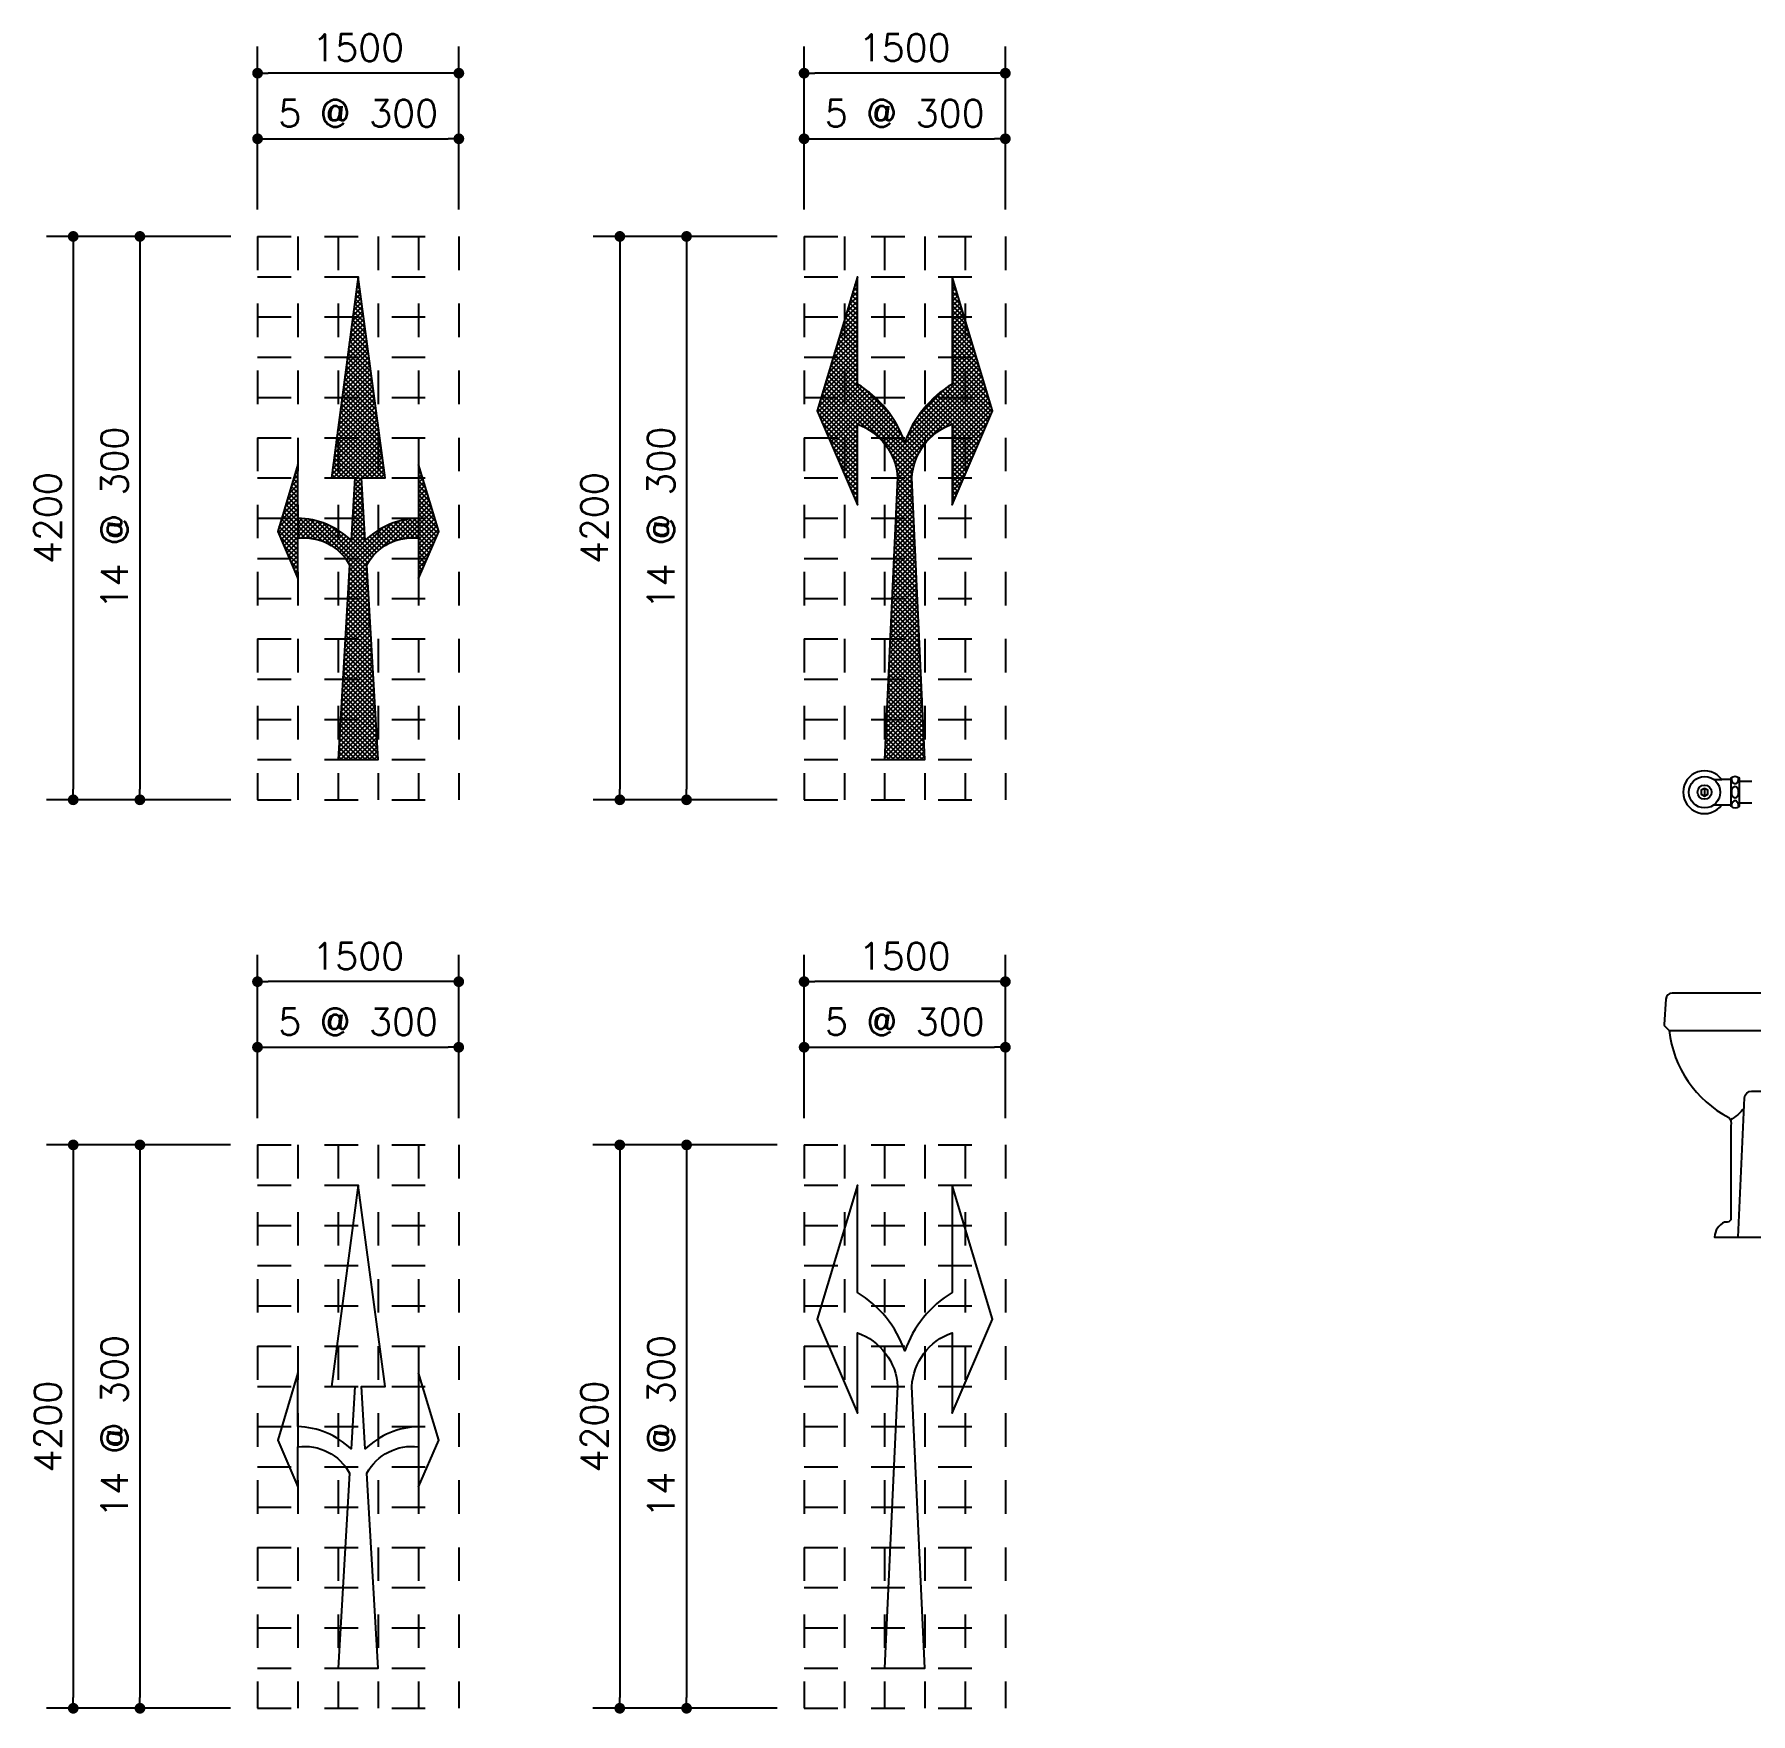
# Model space of a CAD drawing. Header units: inches. Extents: x -2548 to -2391, y 2200 to 2352.
# Drawn here: x -2448.65 to -2443.53, y 2322.96 to 2327.97 of the extents above; entities that cross this region are included whole.
import ezdxf

# ---------------------------------------------------------------- set-up
doc = ezdxf.new("R2010")
doc.units = ezdxf.units.IN
doc.header["$MEASUREMENT"] = 0
doc.linetypes.add('HIDDEN', pattern=[0.375, 0.25, -0.125])
for name, color, linetype in [('1', 7, 'Continuous'), ('3', 3, 'Continuous'), ('8', 8, 'HIDDEN'), ('DIM', 8, 'Continuous'), ('WC-DET1', 15, 'Continuous'), ('WC-DET2', 10, 'Continuous'), ('WC-OUT', 7, 'Continuous')]:
    doc.layers.add(name, color=color, linetype=linetype)
doc.styles.add('ENG', font='ENG.SHX')
doc.styles.add('ROMANS', font='romans', dxfattribs={"height": 0.1})
doc.dimstyles.new('CC', dxfattribs={"dimscale": 0.25, "dimtxt": 1, "dimasz": 1, "dimexe": 1, "dimexo": 1, "dimgap": 0.01, "dimtad": 1, "dimzin": 0, "dimdsep": 46, "dimtxsty": 'ENG', "dimblk": 'DIM0', "dimblk1": 'DIM0', "dimblk2": 'ARROW', "dimcen": 0, "dimdle": 1, "dimclrd": 6, "dimclre": 6, "dimclrt": 7, "dimadec": 0, "dimazin": 0, "dimtfac": 5, "dimtix": 1, "dimtmove": 2, "dimatfit": 3, "dimldrblk": 'DIM0', "dimfxl": 1, "dimtolj": 1, "dimtzin": 0, "dimarcsym": 0})

# ---------------------------------------------------------------- blocks, each defined once
blk = doc.blocks.new('DOT')
at = {"color": 0, "linetype": 'ByBlock'}
blk.add_line((-0.5, 0), (-1, 0), dxfattribs=at)
at = {"color": 0, "linetype": 'ByBlock', "const_width": 0.5}
blk.add_lwpolyline([(-0.25, 0, 1), (0.25, 0, 1)], format="xyb", close=True, dxfattribs=at)
blk = doc.blocks.new('*D453')
at = {"color": 9, "linetype": 'ByBlock', "transparency": 16777216}
for p, q in [((97239, 13997), (97239, 15214)), ((98739, 13997), (98739, 15214)), ((98659, 15014), (97319, 15014))]:
    blk.add_line(p, q, dxfattribs=at)
at = {"layer": 'DEFPOINTS', "color": 0, "linetype": 'ByBlock', "transparency": 16777216}
for p in [(97239, 15014), (97239, 13797), (98739, 13797)]:
    blk.add_point(p, dxfattribs=at)
at = {"color": 9, "linetype": 'ByBlock', "transparency": 16777216, "xscale": 80, "yscale": 80, "zscale": 80, "rotation": 180}
blk.add_blockref('DOT', (97239, 15014), dxfattribs=at)
at = {"color": 9, "linetype": 'ByBlock', "transparency": 16777216, "xscale": 80, "yscale": 80, "zscale": 80}
blk.add_blockref('DOT', (98739, 15014), dxfattribs=at)
at = {"color": 3, "linetype": 'ByBlock', "transparency": 16777216, "insert": (97989, 15204), "char_height": 200, "attachment_point": 5, "style": 'ROMANS'}
blk.add_mtext('\\A1;1500', dxfattribs=at)
blk = doc.blocks.new('ARROW')
at = {"color": 8}
blk.add_lwpolyline([(0, 0), (-1, 0)], dxfattribs=at)
at = {"color": 4}
blk.add_lwpolyline([(-0.5, 0.5), (0, 0), (-0.5, -0.5)], dxfattribs=at)
blk = doc.blocks.new('DIM0')
at = {"color": 8}
for p, q in [((-1, 0), (1, 0)), ((0, -1), (0, 1))]:
    blk.add_line(p, q, dxfattribs=at)
at = {"color": 4}
blk.add_circle((0, 0), 0.281, dxfattribs=at)
blk = doc.blocks.new('*D452')
at = {"color": 9, "linetype": 'ByBlock', "transparency": 16777216}
for p, q in [((97239, 13997), (97239, 14725)), ((98739, 13997), (98739, 14725)), ((97319, 14525), (98659, 14525))]:
    blk.add_line(p, q, dxfattribs=at)
at = {"layer": 'DEFPOINTS', "color": 0, "linetype": 'ByBlock', "transparency": 16777216}
for p in [(98739, 14525), (97239, 13797), (98739, 13797)]:
    blk.add_point(p, dxfattribs=at)
at = {"color": 9, "linetype": 'ByBlock', "transparency": 16777216, "xscale": 80, "yscale": 80, "zscale": 80, "rotation": 180}
blk.add_blockref('DOT', (97239, 14525), dxfattribs=at)
at = {"color": 9, "linetype": 'ByBlock', "transparency": 16777216, "xscale": 80, "yscale": 80, "zscale": 80}
blk.add_blockref('DOT', (98739, 14525), dxfattribs=at)
at = {"color": 3, "linetype": 'ByBlock', "transparency": 16777216, "insert": (97989, 14715), "char_height": 200, "attachment_point": 5, "style": 'ROMANS'}
blk.add_mtext('\\A1;5 @ 300', dxfattribs=at)
blk = doc.blocks.new('*D451')
at = {"color": 9, "linetype": 'ByBlock', "transparency": 16777216}
for p, q in [((93165, 13997), (93165, 15214)), ((94665, 13997), (94665, 15214)), ((94585, 15014), (93245, 15014))]:
    blk.add_line(p, q, dxfattribs=at)
at = {"layer": 'DEFPOINTS', "color": 0, "linetype": 'ByBlock', "transparency": 16777216}
for p in [(93165, 15014), (93165, 13797), (94665, 13797)]:
    blk.add_point(p, dxfattribs=at)
at = {"color": 9, "linetype": 'ByBlock', "transparency": 16777216, "xscale": 80, "yscale": 80, "zscale": 80, "rotation": 180}
blk.add_blockref('DOT', (93165, 15014), dxfattribs=at)
at = {"color": 9, "linetype": 'ByBlock', "transparency": 16777216, "xscale": 80, "yscale": 80, "zscale": 80}
blk.add_blockref('DOT', (94665, 15014), dxfattribs=at)
at = {"color": 3, "linetype": 'ByBlock', "transparency": 16777216, "insert": (93915, 15204), "char_height": 200, "attachment_point": 5, "style": 'ROMANS'}
blk.add_mtext('\\A1;1500', dxfattribs=at)
blk = doc.blocks.new('*D450')
at = {"color": 9, "linetype": 'ByBlock', "transparency": 16777216}
for p, q in [((93165, 13997), (93165, 14725)), ((94665, 13997), (94665, 14725)), ((93245, 14525), (94585, 14525))]:
    blk.add_line(p, q, dxfattribs=at)
at = {"layer": 'DEFPOINTS', "color": 0, "linetype": 'ByBlock', "transparency": 16777216}
for p in [(94665, 14525), (93165, 13797), (94665, 13797)]:
    blk.add_point(p, dxfattribs=at)
at = {"color": 9, "linetype": 'ByBlock', "transparency": 16777216, "xscale": 80, "yscale": 80, "zscale": 80, "rotation": 180}
blk.add_blockref('DOT', (93165, 14525), dxfattribs=at)
at = {"color": 9, "linetype": 'ByBlock', "transparency": 16777216, "xscale": 80, "yscale": 80, "zscale": 80}
blk.add_blockref('DOT', (94665, 14525), dxfattribs=at)
at = {"color": 3, "linetype": 'ByBlock', "transparency": 16777216, "insert": (93915, 14715), "char_height": 200, "attachment_point": 5, "style": 'ROMANS'}
blk.add_mtext('\\A1;5 @ 300', dxfattribs=at)
blk = doc.blocks.new('*D449')
at = {"color": 9, "linetype": 'ByBlock', "transparency": 16777216}
for p, q in [((92965, 13797), (92089, 13797)), ((92289, 13717), (92289, 9677)), ((92965, 9597), (92089, 9597))]:
    blk.add_line(p, q, dxfattribs=at)
at = {"layer": 'DEFPOINTS', "color": 0, "linetype": 'ByBlock', "transparency": 16777216}
for p in [(93165, 13797), (92289, 9597), (93165, 9597)]:
    blk.add_point(p, dxfattribs=at)
at = {"color": 9, "linetype": 'ByBlock', "transparency": 16777216, "xscale": 80, "yscale": 80, "zscale": 80}
for p, rotation in [((92289, 13797), 90), ((92289, 9597), 270)]:
    blk.add_blockref('DOT', p, dxfattribs=dict(at, rotation=rotation))
at = {"color": 3, "linetype": 'ByBlock', "transparency": 16777216, "insert": (92099, 11697), "char_height": 200, "attachment_point": 5, "rotation": 90, "style": 'ROMANS'}
blk.add_mtext('\\A1;14 @ 300', dxfattribs=at)
blk = doc.blocks.new('*D448')
at = {"color": 9, "linetype": 'ByBlock', "transparency": 16777216}
for p, q in [((92965, 13797), (91592, 13797)), ((91792, 13717), (91792, 9677)), ((92965, 9597), (91592, 9597))]:
    blk.add_line(p, q, dxfattribs=at)
at = {"layer": 'DEFPOINTS', "color": 0, "linetype": 'ByBlock', "transparency": 16777216}
for p in [(93165, 13797), (91792, 9597), (93165, 9597)]:
    blk.add_point(p, dxfattribs=at)
at = {"color": 9, "linetype": 'ByBlock', "transparency": 16777216, "xscale": 80, "yscale": 80, "zscale": 80}
for p, rotation in [((91792, 13797), 90), ((91792, 9597), 270)]:
    blk.add_blockref('DOT', p, dxfattribs=dict(at, rotation=rotation))
at = {"color": 3, "linetype": 'ByBlock', "transparency": 16777216, "insert": (91602, 11697), "char_height": 200, "attachment_point": 5, "rotation": 90, "style": 'ROMANS'}
blk.add_mtext('\\A1;4200', dxfattribs=at)
blk = doc.blocks.new('*D455')
at = {"color": 9, "linetype": 'ByBlock', "transparency": 16777216}
for p, q in [((97039, 13797), (96163, 13797)), ((96363, 13717), (96363, 9677)), ((97039, 9597), (96163, 9597))]:
    blk.add_line(p, q, dxfattribs=at)
at = {"layer": 'DEFPOINTS', "color": 0, "linetype": 'ByBlock', "transparency": 16777216}
for p in [(97239, 13797), (96363, 9597), (97239, 9597)]:
    blk.add_point(p, dxfattribs=at)
at = {"color": 9, "linetype": 'ByBlock', "transparency": 16777216, "xscale": 80, "yscale": 80, "zscale": 80}
for p, rotation in [((96363, 13797), 90), ((96363, 9597), 270)]:
    blk.add_blockref('DOT', p, dxfattribs=dict(at, rotation=rotation))
at = {"color": 3, "linetype": 'ByBlock', "transparency": 16777216, "insert": (96173, 11697), "char_height": 200, "attachment_point": 5, "rotation": 90, "style": 'ROMANS'}
blk.add_mtext('\\A1;14 @ 300', dxfattribs=at)
blk = doc.blocks.new('*D454')
at = {"color": 9, "linetype": 'ByBlock', "transparency": 16777216}
for p, q in [((97039, 13797), (95665, 13797)), ((95865, 13717), (95865, 9677)), ((97039, 9597), (95665, 9597))]:
    blk.add_line(p, q, dxfattribs=at)
at = {"layer": 'DEFPOINTS', "color": 0, "linetype": 'ByBlock', "transparency": 16777216}
for p in [(97239, 13797), (95865, 9597), (97239, 9597)]:
    blk.add_point(p, dxfattribs=at)
at = {"color": 9, "linetype": 'ByBlock', "transparency": 16777216, "xscale": 80, "yscale": 80, "zscale": 80}
for p, rotation in [((95865, 13797), 90), ((95865, 9597), 270)]:
    blk.add_blockref('DOT', p, dxfattribs=dict(at, rotation=rotation))
at = {"color": 3, "linetype": 'ByBlock', "transparency": 16777216, "insert": (95675, 11697), "char_height": 200, "attachment_point": 5, "rotation": 90, "style": 'ROMANS'}
blk.add_mtext('\\A1;4200', dxfattribs=at)
blk = doc.blocks.new('*D424')
at = {"color": 9, "linetype": 'ByBlock', "transparency": 16777216}
for p, q in [((92965, 13797), (91592, 13797)), ((91792, 13717), (91792, 9677)), ((92965, 9597), (91592, 9597))]:
    blk.add_line(p, q, dxfattribs=at)
at = {"layer": 'DEFPOINTS', "color": 0, "linetype": 'ByBlock', "transparency": 16777216}
for p in [(93165, 13797), (91792, 9597), (93165, 9597)]:
    blk.add_point(p, dxfattribs=at)
at = {"color": 9, "linetype": 'ByBlock', "transparency": 16777216, "xscale": 80, "yscale": 80, "zscale": 80}
for p, rotation in [((91792, 13797), 90), ((91792, 9597), 270)]:
    blk.add_blockref('DOT', p, dxfattribs=dict(at, rotation=rotation))
at = {"color": 3, "linetype": 'ByBlock', "transparency": 16777216, "insert": (91602, 11697), "char_height": 200, "attachment_point": 5, "rotation": 90, "style": 'ROMANS'}
blk.add_mtext('\\A1;4200', dxfattribs=at)
blk = doc.blocks.new('*D425')
at = {"color": 9, "linetype": 'ByBlock', "transparency": 16777216}
for p, q in [((92965, 13797), (92089, 13797)), ((92289, 13717), (92289, 9677)), ((92965, 9597), (92089, 9597))]:
    blk.add_line(p, q, dxfattribs=at)
at = {"layer": 'DEFPOINTS', "color": 0, "linetype": 'ByBlock', "transparency": 16777216}
for p in [(93165, 13797), (92289, 9597), (93165, 9597)]:
    blk.add_point(p, dxfattribs=at)
at = {"color": 9, "linetype": 'ByBlock', "transparency": 16777216, "xscale": 80, "yscale": 80, "zscale": 80}
for p, rotation in [((92289, 13797), 90), ((92289, 9597), 270)]:
    blk.add_blockref('DOT', p, dxfattribs=dict(at, rotation=rotation))
at = {"color": 3, "linetype": 'ByBlock', "transparency": 16777216, "insert": (92099, 11697), "char_height": 200, "attachment_point": 5, "rotation": 90, "style": 'ROMANS'}
blk.add_mtext('\\A1;14 @ 300', dxfattribs=at)
blk = doc.blocks.new('*D420')
at = {"color": 9, "linetype": 'ByBlock', "transparency": 16777216}
for p, q in [((88892, 13797), (87518, 13797)), ((87718, 13717), (87718, 9677)), ((88892, 9597), (87518, 9597))]:
    blk.add_line(p, q, dxfattribs=at)
at = {"layer": 'DEFPOINTS', "color": 0, "linetype": 'ByBlock', "transparency": 16777216}
for p in [(89092, 13797), (87718, 9597), (89092, 9597)]:
    blk.add_point(p, dxfattribs=at)
at = {"color": 9, "linetype": 'ByBlock', "transparency": 16777216, "xscale": 80, "yscale": 80, "zscale": 80}
for p, rotation in [((87718, 13797), 90), ((87718, 9597), 270)]:
    blk.add_blockref('DOT', p, dxfattribs=dict(at, rotation=rotation))
at = {"color": 3, "linetype": 'ByBlock', "transparency": 16777216, "insert": (87528, 11697), "char_height": 200, "attachment_point": 5, "rotation": 90, "style": 'ROMANS'}
blk.add_mtext('\\A1;4200', dxfattribs=at)
blk = doc.blocks.new('*D421')
at = {"color": 9, "linetype": 'ByBlock', "transparency": 16777216}
for p, q in [((88892, 13797), (88015, 13797)), ((88215, 13717), (88215, 9677)), ((88892, 9597), (88015, 9597))]:
    blk.add_line(p, q, dxfattribs=at)
at = {"layer": 'DEFPOINTS', "color": 0, "linetype": 'ByBlock', "transparency": 16777216}
for p in [(89092, 13797), (88215, 9597), (89092, 9597)]:
    blk.add_point(p, dxfattribs=at)
at = {"color": 9, "linetype": 'ByBlock', "transparency": 16777216, "xscale": 80, "yscale": 80, "zscale": 80}
for p, rotation in [((88215, 13797), 90), ((88215, 9597), 270)]:
    blk.add_blockref('DOT', p, dxfattribs=dict(at, rotation=rotation))
at = {"color": 3, "linetype": 'ByBlock', "transparency": 16777216, "insert": (88025, 11697), "char_height": 200, "attachment_point": 5, "rotation": 90, "style": 'ROMANS'}
blk.add_mtext('\\A1;14 @ 300', dxfattribs=at)
blk = doc.blocks.new('*D422')
at = {"color": 9, "linetype": 'ByBlock', "transparency": 16777216}
for p, q in [((89092, 13997), (89092, 14725)), ((90592, 13997), (90592, 14725)), ((89172, 14525), (90512, 14525))]:
    blk.add_line(p, q, dxfattribs=at)
at = {"layer": 'DEFPOINTS', "color": 0, "linetype": 'ByBlock', "transparency": 16777216}
for p in [(90592, 14525), (89092, 13797), (90592, 13797)]:
    blk.add_point(p, dxfattribs=at)
at = {"color": 9, "linetype": 'ByBlock', "transparency": 16777216, "xscale": 80, "yscale": 80, "zscale": 80, "rotation": 180}
blk.add_blockref('DOT', (89092, 14525), dxfattribs=at)
at = {"color": 9, "linetype": 'ByBlock', "transparency": 16777216, "xscale": 80, "yscale": 80, "zscale": 80}
blk.add_blockref('DOT', (90592, 14525), dxfattribs=at)
at = {"color": 3, "linetype": 'ByBlock', "transparency": 16777216, "insert": (89842, 14715), "char_height": 200, "attachment_point": 5, "style": 'ROMANS'}
blk.add_mtext('\\A1;5 @ 300', dxfattribs=at)
blk = doc.blocks.new('*D423')
at = {"color": 9, "linetype": 'ByBlock', "transparency": 16777216}
for p, q in [((89092, 13997), (89092, 15214)), ((90592, 13997), (90592, 15214)), ((90512, 15014), (89172, 15014))]:
    blk.add_line(p, q, dxfattribs=at)
at = {"layer": 'DEFPOINTS', "color": 0, "linetype": 'ByBlock', "transparency": 16777216}
for p in [(89092, 15014), (89092, 13797), (90592, 13797)]:
    blk.add_point(p, dxfattribs=at)
at = {"color": 9, "linetype": 'ByBlock', "transparency": 16777216, "xscale": 80, "yscale": 80, "zscale": 80, "rotation": 180}
blk.add_blockref('DOT', (89092, 15014), dxfattribs=at)
at = {"color": 9, "linetype": 'ByBlock', "transparency": 16777216, "xscale": 80, "yscale": 80, "zscale": 80}
blk.add_blockref('DOT', (90592, 15014), dxfattribs=at)
at = {"color": 3, "linetype": 'ByBlock', "transparency": 16777216, "insert": (89842, 15204), "char_height": 200, "attachment_point": 5, "style": 'ROMANS'}
blk.add_mtext('\\A1;1500', dxfattribs=at)
blk = doc.blocks.new('*D426')
at = {"color": 9, "linetype": 'ByBlock', "transparency": 16777216}
for p, q in [((93165, 13997), (93165, 14725)), ((94665, 13997), (94665, 14725)), ((93245, 14525), (94585, 14525))]:
    blk.add_line(p, q, dxfattribs=at)
at = {"layer": 'DEFPOINTS', "color": 0, "linetype": 'ByBlock', "transparency": 16777216}
for p in [(94665, 14525), (93165, 13797), (94665, 13797)]:
    blk.add_point(p, dxfattribs=at)
at = {"color": 9, "linetype": 'ByBlock', "transparency": 16777216, "xscale": 80, "yscale": 80, "zscale": 80, "rotation": 180}
blk.add_blockref('DOT', (93165, 14525), dxfattribs=at)
at = {"color": 9, "linetype": 'ByBlock', "transparency": 16777216, "xscale": 80, "yscale": 80, "zscale": 80}
blk.add_blockref('DOT', (94665, 14525), dxfattribs=at)
at = {"color": 3, "linetype": 'ByBlock', "transparency": 16777216, "insert": (93915, 14715), "char_height": 200, "attachment_point": 5, "style": 'ROMANS'}
blk.add_mtext('\\A1;5 @ 300', dxfattribs=at)
blk = doc.blocks.new('*D427')
at = {"color": 9, "linetype": 'ByBlock', "transparency": 16777216}
for p, q in [((93165, 13997), (93165, 15214)), ((94665, 13997), (94665, 15214)), ((94585, 15014), (93245, 15014))]:
    blk.add_line(p, q, dxfattribs=at)
at = {"layer": 'DEFPOINTS', "color": 0, "linetype": 'ByBlock', "transparency": 16777216}
for p in [(93165, 15014), (93165, 13797), (94665, 13797)]:
    blk.add_point(p, dxfattribs=at)
at = {"color": 9, "linetype": 'ByBlock', "transparency": 16777216, "xscale": 80, "yscale": 80, "zscale": 80, "rotation": 180}
blk.add_blockref('DOT', (93165, 15014), dxfattribs=at)
at = {"color": 9, "linetype": 'ByBlock', "transparency": 16777216, "xscale": 80, "yscale": 80, "zscale": 80}
blk.add_blockref('DOT', (94665, 15014), dxfattribs=at)
at = {"color": 3, "linetype": 'ByBlock', "transparency": 16777216, "insert": (93915, 15204), "char_height": 200, "attachment_point": 5, "style": 'ROMANS'}
blk.add_mtext('\\A1;1500', dxfattribs=at)
blk = doc.blocks.new('TRAFFIC')
at = {"layer": '3'}
h = blk.add_hatch(dxfattribs=at)
h.set_pattern_fill('ANSI37', color=256, scale=200, style=0)
h.set_pattern_definition([(45, (-65997.917, -1298.044), (-17.6776695, 17.6776695), []), (135, (-65997.917, -1298.044), (-17.6776695, -17.6776695), [])])
h.paths.add_polyline_path([(23992.166, 12218.354), (23792.166, 10718.354), (23967.166, 10718.354), (23939.39, 10251.711, 0.188441027), (23542.166, 10418.354), (23542.166, 10818.354), (23392.166, 10318.354), (23542.166, 9968.354), (23542.166, 10268.354, -0.307132993), (23928.619, 10070.762), (23842.166, 8618.354), (24142.166, 8618.354), (24055.713, 10070.762, -0.307132993), (24442.166, 10268.354), (24442.166, 9968.354), (24592.166, 10318.354), (24442.166, 10818.354), (24442.166, 10418.354, 0.188441027), (24044.943, 10251.711), (24017.166, 10718.354), (24192.166, 10718.354)])
h = blk.add_hatch(dxfattribs=at)
h.set_pattern_fill('ANSI37', color=256, scale=200, style=0)
h.set_pattern_definition([(45, (-64624.254, -1278.387), (-17.6776695, 17.6776695), []), (135, (-64624.254, -1278.387), (-17.6776695, -17.6776695), [])])
h.paths.add_polyline_path([(28418.799, 11118.354), (28418.799, 10518.354), (28718.799, 11218.354), (28418.799, 12218.354), (28418.799, 11418.354, 0.173111748), (28065.829, 10982.312, 0.173111748), (27712.859, 11418.354), (27712.859, 12218.354), (27412.859, 11218.354), (27712.859, 10518.354), (27712.859, 11118.354, -0.301986741), (28012.859, 10718.354), (27915.829, 8618.354), (28215.829, 8618.354), (28118.799, 10718.354, -0.301986741)])
at = {"layer": '3', "color": 3}
for points in [[(24442.166, 10268.354), (24442.166, 9968.354), (24592.166, 10318.354), (24442.166, 10818.354), (24442.166, 10418.354, 0.188441027), (24044.943, 10251.711), (24017.166, 10718.354), (24192.166, 10718.354), (24192.166, 10718.354), (23992.166, 12218.354), (23792.166, 10718.354), (23792.166, 10718.354), (23792.166, 10718.354), (23967.166, 10718.354), (23939.39, 10251.711, 0.188441027), (23542.166, 10418.354), (23542.166, 10818.354), (23392.166, 10318.354), (23542.166, 9968.354), (23542.166, 10268.354, -0.307132993), (23928.619, 10070.762), (23842.166, 8618.354), (24142.166, 8618.354), (24055.713, 10070.762, -0.307132993)], [(27915.829, 8618.354), (28215.829, 8618.354), (28118.799, 10718.354, -0.301986741), (28418.799, 11118.354), (28418.799, 10518.354), (28718.799, 11218.354), (28418.799, 12218.354), (28418.799, 11418.354, 0.173111748), (28065.829, 10982.312, 0.173111748), (27712.859, 11418.354), (27712.859, 12218.354), (27412.859, 11218.354), (27712.859, 10518.354), (27712.859, 11118.354, -0.301986741), (28012.859, 10718.354)], [(24442.166, 3495.584), (24442.166, 3195.584), (24592.166, 3545.584), (24442.166, 4045.584), (24442.166, 3645.584, 0.188441027), (24044.943, 3478.941), (24017.166, 3945.584), (24192.166, 3945.584), (24192.166, 3945.584), (23992.166, 5445.584), (23792.166, 3945.584), (23792.166, 3945.584), (23792.166, 3945.584), (23967.166, 3945.584), (23939.39, 3478.941, 0.188441027), (23542.166, 3645.584), (23542.166, 4045.584), (23392.166, 3545.584), (23542.166, 3195.584), (23542.166, 3495.584, -0.307132993), (23928.619, 3297.992), (23842.166, 1845.584), (24142.166, 1845.584), (24055.713, 3297.992, -0.307132993)], [(27915.829, 1845.584), (28215.829, 1845.584), (28118.799, 3945.584, -0.301986741), (28418.799, 4345.584), (28418.799, 3745.584), (28718.799, 4445.584), (28418.799, 5445.584), (28418.799, 4645.584, 0.173111748), (28065.829, 4209.542, 0.173111748), (27712.859, 4645.584), (27712.859, 5445.584), (27412.859, 4445.584), (27712.859, 3745.584), (27712.859, 4345.584, -0.301986741), (28012.859, 3945.584)]]:
    blk.add_lwpolyline(points, format="xyb", close=True, dxfattribs=at)
at = {"layer": '8'}
for p, q in [((23242.166, 12518.354), (23242.166, 8318.354)), ((23242.166, 12518.354), (24742.166, 12518.354)), ((23542.166, 12518.354), (23542.166, 8318.354)), ((23842.166, 12518.354), (23842.166, 8318.354)), ((24142.166, 12518.354), (24142.166, 8318.354)), ((24442.166, 12518.354), (24442.166, 8318.354)), ((24742.166, 12518.354), (24742.166, 8318.354)), ((27315.829, 12518.354), (27315.829, 8318.354)), ((27315.829, 12518.354), (28815.829, 12518.354)), ((27615.829, 12518.354), (27615.829, 8318.354)), ((27915.829, 12518.354), (27915.829, 8318.354)), ((28215.829, 12518.354), (28215.829, 8318.354)), ((28515.829, 12518.354), (28515.829, 8318.354)), ((28815.829, 12518.354), (28815.829, 8318.354)), ((23242.166, 12218.354), (24742.166, 12218.354)), ((27315.829, 12218.354), (28815.829, 12218.354)), ((23242.166, 11918.354), (24742.166, 11918.354)), ((27315.829, 11918.354), (28815.829, 11918.354)), ((23242.166, 11618.354), (24742.166, 11618.354)), ((27315.829, 11618.354), (28815.829, 11618.354)), ((23242.166, 11318.354), (24742.166, 11318.354)), ((27315.829, 11318.354), (28815.829, 11318.354)), ((23242.166, 11018.354), (24742.166, 11018.354)), ((27315.829, 11018.354), (28815.829, 11018.354)), ((23242.166, 10718.354), (24742.166, 10718.354)), ((27315.829, 10718.354), (28815.829, 10718.354)), ((23242.166, 10418.354), (24742.166, 10418.354)), ((27315.829, 10418.354), (28815.829, 10418.354)), ((23242.166, 10118.354), (24742.166, 10118.354)), ((27315.829, 10118.354), (28815.829, 10118.354)), ((23242.166, 9818.354), (24742.166, 9818.354)), ((27315.829, 9818.354), (28815.829, 9818.354)), ((23242.166, 9518.354), (24742.166, 9518.354)), ((27315.829, 9518.354), (28815.829, 9518.354)), ((23242.166, 9218.354), (24742.166, 9218.354)), ((27315.829, 9218.354), (28815.829, 9218.354)), ((23242.166, 8918.354), (24742.166, 8918.354)), ((27315.829, 8918.354), (28815.829, 8918.354)), ((23242.166, 8618.354), (24742.166, 8618.354)), ((27315.829, 8618.354), (28815.829, 8618.354)), ((23242.166, 8318.354), (24742.166, 8318.354)), ((27315.829, 8318.354), (28815.829, 8318.354)), ((23242.166, 5745.584), (23242.166, 1545.584)), ((23242.166, 5745.584), (24742.166, 5745.584)), ((23542.166, 5745.584), (23542.166, 1545.584)), ((23842.166, 5745.584), (23842.166, 1545.584)), ((24142.166, 5745.584), (24142.166, 1545.584)), ((24442.166, 5745.584), (24442.166, 1545.584)), ((24742.166, 5745.584), (24742.166, 1545.584)), ((27315.829, 5745.584), (27315.829, 1545.584)), ((27315.829, 5745.584), (28815.829, 5745.584)), ((27615.829, 5745.584), (27615.829, 1545.584)), ((27915.829, 5745.584), (27915.829, 1545.584)), ((28215.829, 5745.584), (28215.829, 1545.584)), ((28515.829, 5745.584), (28515.829, 1545.584)), ((28815.829, 5745.584), (28815.829, 1545.584)), ((23242.166, 5445.584), (24742.166, 5445.584)), ((27315.829, 5445.584), (28815.829, 5445.584)), ((23242.166, 5145.584), (24742.166, 5145.584)), ((27315.829, 5145.584), (28815.829, 5145.584)), ((23242.166, 4845.584), (24742.166, 4845.584)), ((27315.829, 4845.584), (28815.829, 4845.584)), ((23242.166, 4545.584), (24742.166, 4545.584)), ((27315.829, 4545.584), (28815.829, 4545.584)), ((23242.166, 4245.584), (24742.166, 4245.584)), ((27315.829, 4245.584), (28815.829, 4245.584)), ((23242.166, 3945.584), (24742.166, 3945.584)), ((27315.829, 3945.584), (28815.829, 3945.584)), ((23242.166, 3645.584), (24742.166, 3645.584)), ((27315.829, 3645.584), (28815.829, 3645.584)), ((23242.166, 3345.584), (24742.166, 3345.584)), ((27315.829, 3345.584), (28815.829, 3345.584)), ((23242.166, 3045.584), (24742.166, 3045.584)), ((27315.829, 3045.584), (28815.829, 3045.584)), ((23242.166, 2745.584), (24742.166, 2745.584)), ((27315.829, 2745.584), (28815.829, 2745.584)), ((23242.166, 2445.584), (24742.166, 2445.584)), ((27315.829, 2445.584), (28815.829, 2445.584)), ((23242.166, 2145.584), (24742.166, 2145.584)), ((27315.829, 2145.584), (28815.829, 2145.584)), ((23242.166, 1845.584), (24742.166, 1845.584)), ((27315.829, 1845.584), (28815.829, 1845.584)), ((23242.166, 1545.584), (24742.166, 1545.584)), ((27315.829, 1545.584), (28815.829, 1545.584))]:
    blk.add_line(p, q, dxfattribs=at)
at = {"layer": 'DIM'}
for base, p1, p2, picture, middle, set_off in [((23242.166, 13735.397), (24742.166, 12518.354), (23242.166, 12518.354), '*D423', (23992.166, 13925.397), (-65849.552, -1278.387)), ((27315.829, 13735.397), (28815.829, 12518.354), (27315.829, 12518.354), '*D427', (28065.829, 13925.397), (-65849.552, -1278.387)), ((23242.166, 6962.627), (24742.166, 5745.584), (23242.166, 5745.584), '*D451', (23992.166, 7152.627), (-69923.215, -8051.157)), ((27315.829, 6962.627), (28815.829, 5745.584), (27315.829, 5745.584), '*D453', (28065.829, 7152.627), (-69923.215, -8051.157))]:
    dim = blk.add_linear_dim(base=base, p1=p1, p2=p2, dimstyle='CC', dxfattribs=at)
    dim.commit()
    dim.dimension.update_dxf_attribs({"geometry": picture, "text_midpoint": middle, "insert": set_off})
for base, p1, p2, picture, middle, set_off in [((24742.166, 13246.714), (23242.166, 12518.354), (24742.166, 12518.354), '*D422', (23992.166, 13436.714), (-65849.552, -1278.387)), ((28815.829, 13246.714), (27315.829, 12518.354), (28815.829, 12518.354), '*D426', (28065.829, 13436.714), (-65849.552, -1278.387)), ((24742.166, 6473.944), (23242.166, 5745.584), (24742.166, 5745.584), '*D450', (23992.166, 6663.944), (-69923.215, -8051.157)), ((28815.829, 6473.944), (27315.829, 5745.584), (28815.829, 5745.584), '*D452', (28065.829, 6663.944), (-69923.215, -8051.157))]:
    dim = blk.add_linear_dim(base=base, p1=p1, p2=p2, text='5 @ 300', dimstyle='CC', dxfattribs=at)
    dim.commit()
    dim.dimension.update_dxf_attribs({"geometry": picture, "text_midpoint": middle, "insert": set_off})
for base, p1, p2, picture, middle, set_off in [((21868.503, 8318.354), (23242.166, 12518.354), (23242.166, 8318.354), '*D420', (21678.503, 10418.354), (-65849.552, -1278.387)), ((25942.166, 8318.354), (27315.829, 12518.354), (27315.829, 8318.354), '*D424', (25752.166, 10418.354), (-65849.552, -1278.387)), ((21868.503, 1545.584), (23242.166, 5745.584), (23242.166, 1545.584), '*D448', (21678.503, 3645.584), (-69923.215, -8051.157)), ((25942.166, 1545.584), (27315.829, 5745.584), (27315.829, 1545.584), '*D454', (25752.166, 3645.584), (-69923.215, -8051.157))]:
    dim = blk.add_linear_dim(base=base, p1=p1, p2=p2, angle=90, dimstyle='CC', dxfattribs=at)
    dim.commit()
    dim.dimension.update_dxf_attribs({"geometry": picture, "text_midpoint": middle, "insert": set_off})
for base, p1, p2, picture, middle, set_off in [((22365.924, 8318.354), (23242.166, 12518.354), (23242.166, 8318.354), '*D421', (22175.924, 10418.354), (-65849.552, -1278.387)), ((26439.587, 8318.354), (27315.829, 12518.354), (27315.829, 8318.354), '*D425', (26249.587, 10418.354), (-65849.552, -1278.387)), ((22365.924, 1545.584), (23242.166, 5745.584), (23242.166, 1545.584), '*D449', (22175.924, 3645.584), (-69923.215, -8051.157)), ((26439.587, 1545.584), (27315.829, 5745.584), (27315.829, 1545.584), '*D455', (26249.587, 3645.584), (-69923.215, -8051.157))]:
    dim = blk.add_linear_dim(base=base, p1=p1, p2=p2, angle=90, text='14 @ 300', dimstyle='CC', dxfattribs=at)
    dim.commit()
    dim.dimension.update_dxf_attribs({"geometry": picture, "text_midpoint": middle, "insert": set_off})

msp = doc.modelspace()

# ---------------------------------------------------------------- linework, layer by layer
at = {"layer": 'WC-DET1', "color": 1}
for p, q in [((-2443.63807, 2325.66922), (-2443.61457, 2325.66922)), ((-2443.77204, 2324.99625), (-2443.07922, 2324.99625))]:
    msp.add_line(p, q, dxfattribs=at)
msp.add_lwpolyline([(-2443.63807, 2325.74422), (-2443.61457, 2325.74422)], dxfattribs=at)
for points in [[(-2443.58841, 2325.74422), (-2443.58841, 2325.66922, 0.3846154)], [(-2443.56241, 2325.67522), (-2443.56241, 2325.73822, 0.3846154)], [(-2443.56572, 2324.37965), (-2443.5472, 2324.79484, -0.3978772), (-2443.5254, 2324.81545), (-2443.42563, 2324.81545)], [(-2443.54857, 2324.76415, -0.0879112), (-2443.58939, 2324.72953, 7.4169308)]]:
    msp.add_lwpolyline(points, format="xyb", dxfattribs=at)
msp.add_lwpolyline([(-2443.66629, 2325.71822), (-2443.67625, 2325.71247), (-2443.67625, 2325.70097), (-2443.66629, 2325.69522), (-2443.65633, 2325.70097), (-2443.65633, 2325.71247)], close=True, dxfattribs=at)
for radius in [0.04693, 0.02117]:
    msp.add_circle((-2443.66629, 2325.70672), radius, dxfattribs=at)
at = {"layer": 'WC-DET2', "color": 1}
msp.add_line((-2443.66641, 2325.71822), (-2443.66641, 2325.69522), dxfattribs=at)
for points in [[(-2443.58638, 2325.74982, 0.011121), (-2443.58641, 2325.74872, 0.067459), (-2443.58552, 2325.74216, 0.0798125), (-2443.58319, 2325.73706, 0.1071181), (-2443.57936, 2325.73335, 0.1398892), (-2443.57541, 2325.73222, 0.1398892), (-2443.57146, 2325.73335, 0.1071181), (-2443.56763, 2325.73706, 0.0798125), (-2443.5653, 2325.74216, 0.067459), (-2443.56441, 2325.74872, 0.011121), (-2443.56443, 2325.74982, 0.0798125)], [(-2443.57541, 2325.68122, 0.1398892), (-2443.57936, 2325.6801, 0.1071181), (-2443.58319, 2325.67639, 0.0798125), (-2443.58552, 2325.67129, 0.067459), (-2443.58641, 2325.66472, 0.011121), (-2443.58638, 2325.66363, 0.0798125)], [(-2443.56443, 2325.66363, 0.011121), (-2443.56441, 2325.66472, 0.067459), (-2443.5653, 2325.67129, 0.0798125), (-2443.56763, 2325.67639, 0.1071181), (-2443.57146, 2325.6801, 0.1398892), (-2443.57541, 2325.68122, 0.1398892)]]:
    msp.add_lwpolyline(points, format="xyb", dxfattribs=at)
msp.add_lwpolyline([(-2443.57541, 2325.72322, 0.1398892), (-2443.57936, 2325.7221, 0.1071181), (-2443.58319, 2325.71839, 0.0798125), (-2443.58552, 2325.71329, 0.067459), (-2443.58641, 2325.70672, 0.067459), (-2443.58552, 2325.70016, 0.0798125), (-2443.58319, 2325.69506, 0.1071181), (-2443.57936, 2325.69135, 0.1398892), (-2443.57541, 2325.69022, 0.1398892), (-2443.57146, 2325.69135, 0.1071181), (-2443.56763, 2325.69506, 0.0798125), (-2443.5653, 2325.70016, 0.067459), (-2443.56441, 2325.70672, 0.067459), (-2443.5653, 2325.71329, 0.0798125), (-2443.56763, 2325.71839, 0.1071181), (-2443.57146, 2325.7221, 0.1398892)], format="xyb", close=True, dxfattribs=at)
at = {"layer": 'WC-OUT', "color": 1}
for points in [[(-2443.52541, 2325.73822), (-2443.56241, 2325.73822), (-2443.56241, 2325.74822, 0.3846154), (-2443.58841, 2325.74822), (-2443.58841, 2325.74422), (-2443.61457, 2325.74422, 3.0825905), (-2443.61457, 2325.66922), (-2443.58841, 2325.66922), (-2443.58841, 2325.66522, 0.3846154), (-2443.56241, 2325.66522), (-2443.56241, 2325.67522), (-2443.52541, 2325.67522)], [(-2443.48941, 2325.10765), (-2443.76251, 2325.10765, 0.3943308), (-2443.78167, 2325.08976), (-2443.78686, 2325.01397, 0.2167404), (-2443.78511, 2325.00932), (-2443.7718, 2324.996, 0.2491651), (-2443.59404, 2324.73645, -0.2421063), (-2443.58744, 2324.71285), (-2443.58744, 2324.43585, -0.4142136), (-2443.59844, 2324.42485), (-2443.60684, 2324.42485, 0.2605204), (-2443.63684, 2324.38025), (-2443.42464, 2324.38025)]]:
    msp.add_lwpolyline(points, format="xyb", dxfattribs=at)

# ---------------------------------------------------------------- block references
at = {"layer": '1', "xscale": 0.0003999999998995918, "yscale": 0.0003999999998995918, "zscale": 0.0003999999998995918}
msp.add_blockref('TRAFFIC', (-2457.27696, 2322.35659), dxfattribs=at)

doc.saveas('drawing.dxf')
